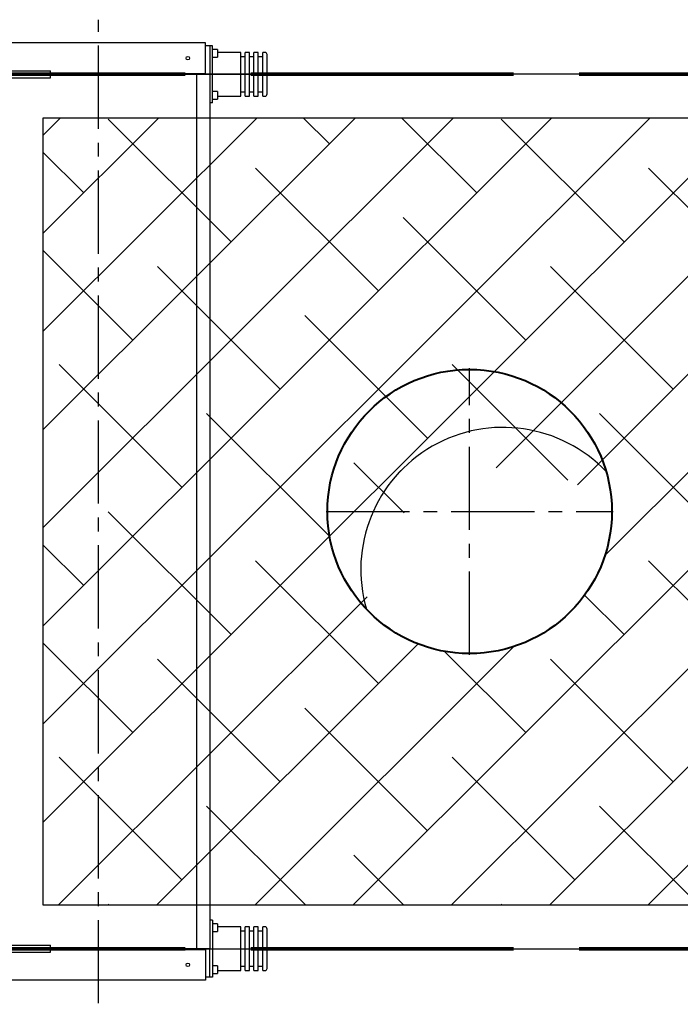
# Model space of a CAD drawing. Header units: millimetres. Extents: x 163705 to 1616509, y 81827 to 302547.
# Drawn here: x 1352713 to 1354222, y 145535 to 147785 of the extents above; entities that cross this region are included whole.
import ezdxf

# ---------------------------------------------------------------- set-up
doc = ezdxf.new("R2010")
doc.units = ezdxf.units.MM
doc.header["$LTSCALE"] = 10
doc.linetypes.add('ACAD_ISO02W100', pattern=[15, 12, -3])
doc.linetypes.add('CENTER2', pattern=[28.575000000000003, 19.05, -3.175, 3.175, -3.175])
for name, color, linetype, lineweight in [('1-中心线', 1, 'CENTER2', 0), ('1-剖面线', 8, 'Continuous', 0), ('1-填充', 8, 'Continuous', 18), ('1-设备轮廓', 2, 'Continuous', 18)]:
    doc.layers.add(name, color=color, linetype=linetype, lineweight=lineweight)
doc.styles.add('HZ', font='gbenor.shx', dxfattribs={"bigfont": 'gbcbig.shx'})

# ---------------------------------------------------------------- blocks, each defined once
blk = doc.blocks.new('G$CE9C43516')
for p, q in [((2941, 2352), (1744, 2352)), ((2941, 2349), (2941, 2352)), ((2941, 2282), (2941, 2349)), ((2951, 2345), (2941, 2345)), ((2957, 2345), (2951, 2345)), ((2951, 2345), (2951, 2280)), ((2957, 2215), (2957, 2345)), ((2968.899999999965, 2337), (2957, 2337)), ((2957, 2319), (2968.899999999965, 2319)), ((2969, 2336.899999999994), (2969, 2319.100000000006)), ((3022, 2330), (2969, 2330)), ((3022, 2230), (3022, 2330)), ((3032, 2320), (3022, 2320)), ((3042, 2330), (3032, 2330)), ((3032, 2230), (3032, 2330)), ((3042, 2230), (3042, 2330)), ((3052, 2320), (3042, 2320)), ((3062, 2330), (3052, 2330)), ((3052, 2230), (3052, 2330)), ((3062, 2230), (3062, 2330)), ((3072, 2320), (3062, 2320)), ((3077, 2330), (3072, 2330)), ((3072, 2230), (3072, 2330)), ((3082, 2235), (3082, 2324.999999956723)), ((2437, 2288), (2552.426594875404, 2288)), ((2552.426594875404, 2288), (2587, 2288)), ((2587, 2272), (2587, 2288)), ((2587, 2282), (2941, 2282)), ((2921, 2280), (2587, 2280)), ((2597, 2282), (2597, 2280)), ((2797, 2280), (2797, 2282)), ((2857, 2280), (3182, 2280)), ((2861, 2280), (2861, 2282)), ((2921, 2280), (2921, 280)), ((2951, 2280), (2921, 2280)), ((2921, 2280), (2921, 280)), ((2941, 2282), (2941, 2280)), ((2951, 2280), (2951, 280)), ((2437, 2272), (2552.426594875404, 2272)), ((2552.426594875404, 2272), (2587, 2272)), ((2968.899999999965, 2241), (2957, 2241)), ((2969, 2240.899999999994), (2969, 2223.100000000006)), ((2969, 2230), (3022, 2230)), ((3022, 2240), (3032, 2240)), ((3032, 2230), (3042, 2230)), ((3042, 2240), (3052, 2240)), ((3052, 2230), (3062, 2230)), ((3062, 2240), (3072, 2240)), ((3072, 2230), (3077, 2230)), ((2957, 2215), (2951, 2215)), ((2957, 2223), (2968.899999999965, 2223)), ((2957, 345), (2951, 345)), ((2957, 345), (2957, 215)), ((2968.899999999965, 337), (2957, 337)), ((2957, 319), (2968.899999999965, 319)), ((2969, 336.8999999999942), (2969, 319.1033779894351)), ((3022, 330), (2969, 330)), ((2969, 319.1033779894351), (2969, 319.1000000000058)), ((3022, 230), (3022, 330)), ((3032, 320), (3022, 320)), ((3042, 330), (3032, 330)), ((3032, 230), (3032, 330)), ((3042, 230), (3042, 330)), ((3052, 320), (3042, 320)), ((3062, 330), (3052, 330)), ((3052, 230), (3052, 330)), ((3062, 230), (3062, 330)), ((3072, 320), (3062, 320)), ((3077, 330), (3072, 330)), ((3072, 230), (3072, 330)), ((3082, 235.0000000432774), (3082, 325)), ((2437, 288), (2552.426594875404, 288)), ((2437, 272), (2552.426594875404, 272)), ((2552.426594875404, 288), (2587, 288)), ((2552.426594875404, 272), (2587, 272)), ((2587, 272), (2587, 288)), ((2921, 280), (2587, 280)), ((2587, 278), (2941, 278)), ((2597, 280), (2597, 278)), ((2797, 278), (2797, 280)), ((2857, 280), (3182, 280)), ((2861, 278), (2861, 280)), ((2951, 280), (2921, 280)), ((2941, 278), (2941, 280)), ((2941, 278), (2941, 211)), ((2951, 215), (2951, 280)), ((2968.899999999965, 241), (2957, 241)), ((2969, 240.8999999999942), (2969, 223.254790861829)), ((2969, 230), (3022, 230)), ((3022, 240), (3032, 240)), ((3032, 230), (3042, 230)), ((3042, 240), (3052, 240)), ((3052, 230), (3062, 230)), ((3062, 240), (3072, 240)), ((3072, 230), (3077, 230)), ((2941, 208), (1773.5, 208)), ((2951, 215), (2941, 215)), ((2941, 211), (2941, 208)), ((2957, 215), (2951, 215)), ((2957, 223), (2968.899999999965, 223)), ((2969, 223.254790861829), (2969, 223.1000000000058))]:
    blk.add_line(p, q)
for centre in [(2901, 2317), (2901, 243)]:
    blk.add_circle(centre, 4)
for centre, radius, start, end in [((2968.899999999965, 2336.899999999994), 0.1000000000003638, 0, 90), ((2968.899999999965, 2319.100000000006), 0.1000000000003638, 270, 0), ((3077, 2325), 5, 0, 90), ((2968.899999999965, 2240.899999999994), 0.1000000000003638, 0, 90), ((3077, 2235), 5, 270, 0), ((2968.899999999965, 2223.100000000006), 0.1000000000003638, 270, 0), ((2968.899999999965, 336.8999999999942), 0.1000000000003638, 0, 90), ((2968.899999999965, 319.1000000000058), 0.1000000000003638, 270, 0), ((3077, 325), 5, 0, 90), ((2968.899999999965, 240.8999999999942), 0.1000000000003638, 0, 90), ((3077, 235), 5, 270, 0), ((2968.899999999965, 223.1000000000058), 0.1000000000003638, 270, 0)]:
    blk.add_arc(centre, radius, start, end)
at = {"layer": '1-中心线'}
blk.add_line((2697, 155), (2697, 2405), dxfattribs=at)
blk = doc.blocks.new('G$CE8A1B22C')
blk.add_circle((328, 328), 325)
at = {"layer": '1-中心线'}
for p, q in [((328, 0), (328, 656)), ((0, 328), (656, 328))]:
    blk.add_line(p, q, dxfattribs=at)
at = {"layer": '1-剖面线'}
blk.add_arc((404.2622325858101, 195.3700302855868), 325, 43.51249705678474, 196.2853066204581, dxfattribs=at)
blk = doc.blocks.new('A$C642F63BD')
at = {"layer": '1-填充'}
h = blk.add_hatch(dxfattribs=at)
h.set_pattern_fill('ANSI38', color=256, scale=50)
h.set_pattern_definition([(45, (-1924.99928595731, -0.0002564871683716774), (-112.2532015133644, 112.2532015133644), []), (135, (-1924.99928595731, -0.0002564871683716774), (-336.7596045400932, 112.2532015133644), [396.875, -238.125])])
h.paths.add_polyline_path([(100.0003999569453, 1899.999830993067), (100.0003999569453, 99.99983082246035), (3975.000399954617, 99.99983082246035), (3975.000399954617, 1899.999830993067)])
h.paths.add_polyline_path([(1400.000399956945, 999.9998307028436, 0.6776078653042162), (839.30253058673, 776.2331790892844, 0.6776078653042158)], flags=16)
h.paths.add_polyline_path([(2750.000399956945, 1000.011354377493, 1), (3400.000399956945, 1000.011354377493, 1)], flags=16)
for points in [[(0.0003999569453299046, -0.0001691775396466255), (4075.000399954617, -0.0001691775396466255), (4075.000399954617, 1999.999830993067), (0.0003999569453299046, 1999.999830993067)], [(100.0003999569453, 99.99983082246035), (3975.000399954617, 99.99983082246035), (3975.000399954617, 1899.999830993067), (100.0003999569453, 1899.999830993067)]]:
    blk.add_lwpolyline(points, close=True, dxfattribs=at)
for p in [(747.0003999569453, 671.9998307028436), (2747.000399956945, 672.0113543774933)]:
    blk.add_blockref('G$CE8A1B22C', p)
at = {"insert": (1785.650304523762, 1562.84566583694), "char_height": 194.5715177262173, "attachment_point": 1, "style": 'HZ'}
blk.add_mtext_dynamic_manual_height_columns('活动盖板', width=794.1909812333652, gutter_width=972.8575886310864, heights=[0], dxfattribs=at)

msp = doc.modelspace()

# ---------------------------------------------------------------- linework, layer by layer
at = {"layer": '1-设备轮廓', "color": 5, "linetype": 'ACAD_ISO02W100', "lineweight": 50, "ltscale": 5}
for points in [[(1350240.928494765, 147659.6317335323), (1393540.926102693, 147659.6317335323)], [(1350240.928494765, 145659.6317335323), (1393540.926102693, 145659.6317335323)]]:
    msp.add_lwpolyline(points, dxfattribs=at)

# ---------------------------------------------------------------- block references
for name, p in [('A$C642F63BD', (1352665.928094813, 145659.6319027099)), ('G$CE8A1B22C', (1353412.928494765, 146331.643256985))]:
    msp.add_blockref(name, p)
at = {"layer": '1-设备轮廓'}
msp.add_blockref('G$CE9C43516', (1350195.993344874, 145379.631733464), dxfattribs=at)

doc.saveas('drawing.dxf')
